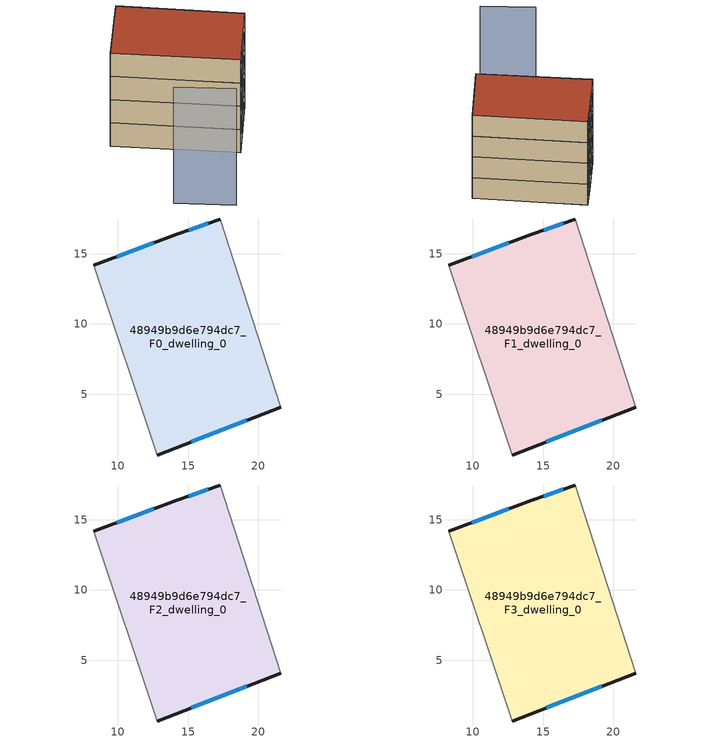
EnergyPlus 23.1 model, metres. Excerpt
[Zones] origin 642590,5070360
48949b9d6e794dc7_F0_dwelling_0
 floor ground (EU_floor_Construction): 21.59,4.07 17.29,17.48 14.19,16.38 8.28,14.18 12.78,0.67 z0
 wall outside (EU_wall_Construction): 8.28,14.18 14.19,16.38 17.29,17.48 / 21.59,4.07 12.78,0.67 z0:3
 wall adiabatic (EU_wall_Construction): 12.78,0.67 8.28,14.18 / 17.29,17.48 21.59,4.07 z0:3
 window (EU_Window_Construction): 9.91,14.79 12.56,15.77 / 15.04,16.68 16.44,17.18 / 19.16,3.13 15.2,1.6 z0.83:2.17
48949b9d6e794dc7_F1_dwelling_0
 floor to 48949b9d6e794dc7_F0_dwelling_0 (EU_floor_Construction): 21.59,4.07 17.29,17.48 14.19,16.38 8.28,14.18 12.78,0.67 z3
 wall outside (EU_wall_Construction): 8.28,14.18 14.19,16.38 17.29,17.48 / 21.59,4.07 12.78,0.67 z3:6
 wall adiabatic (EU_wall_Construction): 12.78,0.67 8.28,14.18 / 17.29,17.48 21.59,4.07 z3:6
 window (EU_Window_Construction): 9.91,14.79 12.56,15.77 / 15.04,16.68 16.44,17.18 / 19.16,3.13 15.2,1.6 z3.83:5.17
48949b9d6e794dc7_F2_dwelling_0
 floor to 48949b9d6e794dc7_F1_dwelling_0 (EU_floor_Construction): 21.59,4.07 17.29,17.48 14.19,16.38 8.28,14.18 12.78,0.67 z6
 wall outside (EU_wall_Construction): 8.28,14.18 14.19,16.38 17.29,17.48 / 21.59,4.07 12.78,0.67 z6:9
 wall adiabatic (EU_wall_Construction): 12.78,0.67 8.28,14.18 / 17.29,17.48 21.59,4.07 z6:9
 window (EU_Window_Construction): 9.91,14.79 12.56,15.77 / 15.04,16.68 16.44,17.18 / 19.16,3.13 15.2,1.6 z6.83:8.17
48949b9d6e794dc7_F3_dwelling_0
 floor to 48949b9d6e794dc7_F2_dwelling_0 (EU_floor_Construction): 21.59,4.07 17.29,17.48 14.19,16.38 8.28,14.18 12.78,0.67 z9
 wall outside (EU_wall_Construction): 8.28,14.18 14.19,16.38 17.29,17.48 / 21.59,4.07 12.78,0.67 z9:12
 wall adiabatic (EU_wall_Construction): 12.78,0.67 8.28,14.18 / 17.29,17.48 21.59,4.07 z9:12
 window (EU_Window_Construction): 9.91,14.79 12.56,15.77 / 15.04,16.68 16.44,17.18 / 19.16,3.13 15.2,1.6 z9.83:11.17
 roof outside (EU_roof_Construction): 17.29,17.48 21.59,4.07 12.78,0.67 8.28,14.18 14.19,16.38 z12
shading: 0.47,3.17 2.9,-3.15 z0:15
[Building]
EU S2 Campaign: North Axis=0; Terrain=City; Solar Distribution=FullExterior
[Site:Location]
Lyon-Bron: Latitude=45.75; Longitude=5; Time Zone=1; Elevation=198
[SizingPeriod:WeatherFileDays]
AnnualSizingPeriod: Begin Month=1; Begin Day of Month=1; End Month=12; End Day of Month=31; Day of Week for Start Day=Monday; Use Weather File Daylight Saving Period=No; Use Weather File Rain and Snow Indicators=No
[MATERIAL]
EU_InternalMass_Material: Roughness=MediumRough; Thickness=0.1; Conductivity=1; Density=1800; Specific Heat=900; Thermal Absorptance=0.9; Solar Absorptance=0.7; Visible Absorptance=0.7
[MATERIAL:NOMASS] Roughness=MediumRough; Thermal Absorptance=0.9; Solar Absorptance=0.7; Visible Absorptance=0.7
Name | Thermal Resistance
EU_wall_NoMass | 0.87146
EU_roof_NoMass | 0.842276
EU_floor_NoMass | 0.496999
[WINDOWMATERIAL:SIMPLEGLAZINGSYSTEM]
EU_Window_SimpleGlazing: UFactor=2.2525; Solar Heat Gain Coefficient=0.76; Visible Transmittance=0.76
[CONSTRUCTION]
EU_wall_Construction: EU_wall_NoMass
EU_roof_Construction: EU_roof_NoMass
EU_floor_Construction: EU_floor_NoMass
EU_InternalMass_Construction: EU_InternalMass_Material
EU_Window_Construction: EU_Window_SimpleGlazing
[ZONE] Type=1; Multiplier=1; Ceiling Height=autocalculate; Floor Area=autocalculate; Part of Total Floor Area=Yes
Name | Volume
48949b9d6e794dc7_F0_dwelling_0; 48949b9d6e794dc7_F1_dwelling_0; 48949b9d6e794dc7_F2_dwelling_0 | 404.409
48949b9d6e794dc7_F3_dwelling_0 | 1213.23
[INTERNALMASS] Construction=EU_InternalMass_Construction; Surface Area=134.803
Name | Zone or ZoneList
48949b9d6e794dc7_F0_dwelling_0_EU_InternalMass | 48949b9d6e794dc7_F0_dwelling_0
48949b9d6e794dc7_F1_dwelling_0_EU_InternalMass | 48949b9d6e794dc7_F1_dwelling_0
48949b9d6e794dc7_F2_dwelling_0_EU_InternalMass | 48949b9d6e794dc7_F2_dwelling_0
48949b9d6e794dc7_F3_dwelling_0_EU_InternalMass | 48949b9d6e794dc7_F3_dwelling_0
[OTHEREQUIPMENT] Fuel Type=Electricity; Design Level Calculation Method=Watts/Area; Power per Zone Floor Area=1; Fraction Latent=0; Fraction Radiant=0; Fraction Lost=0; Carbon Dioxide Generation Rate=0; EndUse Subcategory=EU_Step8_InternalGains
Name | Zone or ZoneList or Space or SpaceList | Schedule
EU_Step8_InternalGain_48949b9d6e794dc7_F0_dwelling_0_f000 | 48949b9d6e794dc7_F0_dwelling_0 | EU_Step8_GainSchedule_48949b9d6e794dc7_F0_dwelling_0_f000
EU_Step8_InternalGain_48949b9d6e794dc7_F1_dwelling_0_f000 | 48949b9d6e794dc7_F1_dwelling_0 | EU_Step8_GainSchedule_48949b9d6e794dc7_F1_dwelling_0_f000
EU_Step8_InternalGain_48949b9d6e794dc7_F2_dwelling_0_f000 | 48949b9d6e794dc7_F2_dwelling_0 | EU_Step8_GainSchedule_48949b9d6e794dc7_F2_dwelling_0_f000
EU_Step8_InternalGain_48949b9d6e794dc7_F3_dwelling_0_f000 | 48949b9d6e794dc7_F3_dwelling_0 | EU_Step8_GainSchedule_48949b9d6e794dc7_F3_dwelling_0_f000
[ZONEVENTILATION:DESIGNFLOWRATE] Schedule=EU_AlwaysOn; Design Flow Rate Calculation Method=AirChanges/Hour; Air Changes per Hour=0.425; Ventilation Type=Natural; Fan Pressure Rise=0; Fan Total Efficiency=1; Constant Term Coefficient=1; Temperature Term Coefficient=0; Velocity Term Coefficient=0; Velocity Squared Term Coefficient=0; Minimum Indoor Temperature=-100; Maximum Indoor Temperature=100; Delta Temperature=-100; Minimum Outdoor Temperature=-100; Maximum Outdoor Temperature=100; Maximum Wind Speed=40
Name | Zone or ZoneList or Space or SpaceList
EU_ConstantAir_48949b9d6e794dc7_F0_dwelling_0 | 48949b9d6e794dc7_F0_dwelling_0
EU_ConstantAir_48949b9d6e794dc7_F1_dwelling_0 | 48949b9d6e794dc7_F1_dwelling_0
EU_ConstantAir_48949b9d6e794dc7_F2_dwelling_0 | 48949b9d6e794dc7_F2_dwelling_0
EU_ConstantAir_48949b9d6e794dc7_F3_dwelling_0 | 48949b9d6e794dc7_F3_dwelling_0
[HVACTEMPLATE:THERMOSTAT] Constant Heating Setpoint=20; Constant Cooling Setpoint=50
EU_HeatOnly_48949b9d6e794dc7_F0_dwelling_0; EU_HeatOnly_48949b9d6e794dc7_F1_dwelling_0; EU_HeatOnly_48949b9d6e794dc7_F2_dwelling_0; EU_HeatOnly_48949b9d6e794dc7_F3_dwelling_0
[HVACTEMPLATE:ZONE:IDEALLOADSAIRSYSTEM] System Availability Schedule=EU_AlwaysOn; Maximum Heating Supply Air Temperature=50; Minimum Cooling Supply Air Temperature=13; Maximum Heating Supply Air Humidity Ratio=0.0156; Minimum Cooling Supply Air Humidity Ratio=0.0077; Heating Limit=NoLimit; Cooling Limit=NoLimit; Heating Availability Schedule=EU_AlwaysOn; Cooling Availability Schedule=EU_CoolingOff; Dehumidification Control Type=ConstantSensibleHeatRatio; Cooling Sensible Heat Ratio=0.7; Dehumidification Setpoint=60; Humidification Control Type=None; Humidification Setpoint=30; Outdoor Air Method=None; Outdoor Air Flow Rate per Person=0.00944; Outdoor Air Flow Rate per Zone Floor Area=0; Outdoor Air Flow Rate per Zone=0; Demand Controlled Ventilation Type=None; Outdoor Air Economizer Type=NoEconomizer; Heat Recovery Type=None; Sensible Heat Recovery Effectiveness=0.7; Latent Heat Recovery Effectiveness=0.65
Name | Template Thermostat
48949b9d6e794dc7_F0_dwelling_0 | EU_HeatOnly_48949b9d6e794dc7_F0_dwelling_0
48949b9d6e794dc7_F1_dwelling_0 | EU_HeatOnly_48949b9d6e794dc7_F1_dwelling_0
48949b9d6e794dc7_F2_dwelling_0 | EU_HeatOnly_48949b9d6e794dc7_F2_dwelling_0
48949b9d6e794dc7_F3_dwelling_0 | EU_HeatOnly_48949b9d6e794dc7_F3_dwelling_0
[SIZING:ZONE] Zone Cooling Design Supply Air Temperature Input Method=SupplyAirTemperature; Zone Cooling Design Supply Air Temperature=13; Zone Heating Design Supply Air Temperature Input Method=SupplyAirTemperature; Zone Heating Design Supply Air Temperature=50; Zone Cooling Design Supply Air Humidity Ratio=0.008; Zone Heating Design Supply Air Humidity Ratio=0.008; Cooling Design Air Flow Method=DesignDay; Cooling Design Air Flow Rate=0; Cooling Minimum Air Flow per Zone Floor Area=0.000762; Cooling Minimum Air Flow=0; Cooling Minimum Air Flow Fraction=0.2; Heating Design Air Flow Method=DesignDay; Heating Design Air Flow Rate=0; Heating Maximum Air Flow per Zone Floor Area=0.002032; Heating Maximum Air Flow=0.141576; Heating Maximum Air Flow Fraction=0.3; Account for Dedicated Outdoor Air System=No; Dedicated Outdoor Air System Control Strategy=NeutralSupplyAir; Dedicated Outdoor Air Low Setpoint Temperature for Design=autosize; Dedicated Outdoor Air High Setpoint Temperature for Design=autosize; Zone Load Sizing Method=Sensible Load Only No Latent Load; Zone Latent Cooling Design Supply Air Humidity Ratio Input Method=HumidityRatioDifference; Zone Cooling Design Supply Air Humidity Ratio Difference=0.005; Zone Latent Heating Design Supply Air Humidity Ratio Input Method=HumidityRatioDifference; Zone Humidification Design Supply Air Humidity Ratio Difference=0.005
48949b9d6e794dc7_F0_dwelling_0; 48949b9d6e794dc7_F1_dwelling_0; 48949b9d6e794dc7_F2_dwelling_0; 48949b9d6e794dc7_F3_dwelling_0
[SCHEDULE:CONSTANT]
Name | Hourly Value
EU_AlwaysOn | 1
EU_CoolingOff | 0
[SCHEDULE:FILE] Column Number=1; Rows to Skip at Top=0; Number of Hours of Data=8760; Column Separator=Comma; Interpolate to Timestep=No; Minutes per Item=60; Adjust Schedule for Daylight Savings=Yes
Name | File
EU_Step8_GainSchedule_48949b9d6e794dc7_F0_dwelling_0_f000 | ../../schedules/48949b9d6e794dc7/48949b9d6e794dc7_F0_dwelling_0_f000_gain.csv
EU_Step8_GainSchedule_48949b9d6e794dc7_F1_dwelling_0_f000 | ../../schedules/48949b9d6e794dc7/48949b9d6e794dc7_F1_dwelling_0_f000_gain.csv
EU_Step8_GainSchedule_48949b9d6e794dc7_F2_dwelling_0_f000 | ../../schedules/48949b9d6e794dc7/48949b9d6e794dc7_F2_dwelling_0_f000_gain.csv
EU_Step8_GainSchedule_48949b9d6e794dc7_F3_dwelling_0_f000 | ../../schedules/48949b9d6e794dc7/48949b9d6e794dc7_F3_dwelling_0_f000_gain.csv
